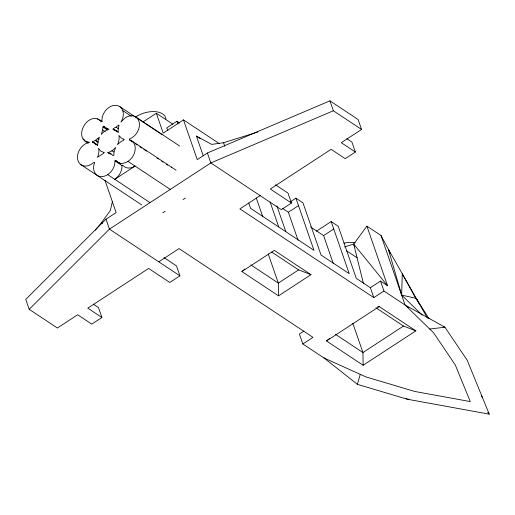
<?xml version="1.0" encoding="UTF-8"?>
<svg xmlns="http://www.w3.org/2000/svg" width="515" height="515" viewBox="0 0 515 515"><rect width="100%" height="100%" fill="white"/><g stroke="black" fill="none" stroke-linecap="round" stroke-linejoin="round"><path stroke-width="0.77" d="M415.039 297.001L402.286 273.787L401.661 295.101L422.165 315.096M103.74 126.22L105.588 127.945L109.019 129.226L106.232 130.263L103.599 132.027L101.294 134.389L102.652 130.063L102.955 126.986L103.74 126.22L105.021 127.07M84.853 140.775L87.106 141.908L89.713 142.249L85.471 143.762L82.883 145.642A12.817 9.637 -56.5 0 0 77.817 160.036L78.872 162.521A12.817 9.637 -56.5 0 0 90.885 164.523L93.479 162.643L94.657 162.347L93.762 165.457L93.576 168.508L94.123 171.308A12.817 9.637 -56.5 0 0 106.347 175.403A12.817 9.637 -56.5 0 0 114.948 160.867L115.637 160.416A12.817 9.637 -56.5 0 0 132.587 156.747A12.817 9.637 -56.5 0 0 129.278 139.745L129.432 138.979A12.817 9.637 -56.5 0 0 139.237 122.403A12.817 9.637 -56.5 0 0 125.293 117.735L120.909 122.1L122.242 119.557A12.817 9.637 -56.5 0 0 114.697 105.324A12.817 9.637 -56.5 0 0 101.951 121.083L101.404 121.701C89.578 109.186 71.978 136.72 88.168 142.97M171.566 167.774L171.727 167.008M112.444 201.346L110.307 210.571L101.893 222.152L95.307 230.179M316.403 231.19L331.171 221.553L338.22 226.227L356.277 278.364L370.375 287.705L380.514 281.087L383.952 291.02L405.099 305.034L444.928 327.218L467.169 360.172L489.25 414.163L407.333 399.228L357.404 384.344L360.249 374.341M95.796 143.846L96.64 144.805L97.811 144.039L98.275 140.267L99.479 137.202L95.249 140.524L92.488 141.78L92.301 142.423L93.588 142.636L97.715 145.121M113.03 129.271L113.352 128.538L116.094 127.16L118.598 125.1L119.132 125.325L118.231 128.435L118.051 131.492L117.208 131.917L114.291 129.561L113.03 129.271L114.948 130.546M344.58 246.917L353.689 244.059L366.918 226.149L381.016 235.497L388.355 249.247L427.431 318.096M104.97 180.334L116.133 212.573L105.993 219.19L25.75 299.389L29.188 309.322L57.384 328.01L77.662 314.774L91.76 324.115L101.899 317.498L98.462 307.564L93.331 304.165M29.188 309.322L109.438 229.124L210.828 162.946L333.366 110.777L361.562 129.458L341.284 142.7L355.376 152.041L345.237 158.659L331.145 149.318L270.304 189.024L291.451 203.039L281.312 209.657L210.828 162.946L207.391 153.007L329.928 100.837L358.118 119.525L361.562 129.458M241.883 271.56L274.328 250.38L310.983 274.669L278.538 295.848L241.883 271.56L244.831 269.01M377.649 306.882L379.22 306.554L415.869 330.849L363.146 365.264L326.497 340.969L329.439 338.426M143.035 121.933L156.328 113.255L172.847 124.205M179.619 123.008L176.954 121.244L166.815 127.862L167.8 130.701M219.171 143.537L183.488 119.886L163.21 133.128L156.328 113.255M123.091 165.585A12.817 9.637 -56.5 0 0 135.027 166.062L114.748 179.297A12.817 9.637 -56.5 0 0 121.991 165.54L122.686 165.09M207.391 153.007L197.251 159.624L183.488 119.886M158.774 261.826L179.053 248.591L312.978 337.351L302.839 343.969L299.402 334.035L303.837 331.139M260.165 195.642L239.887 208.878L373.813 297.638L383.952 291.02M290.589 201.661L295.925 198.178L302.975 202.846L321.032 255.002L349.228 273.69L331.171 221.553M163.924 257.584L176.484 265.907L179.922 275.84L169.783 282.458L148.635 268.444L87.801 308.157L101.899 317.498M282.465 208.337L288.361 212.244L298.507 205.627M310.494 226.909L323.607 235.606L333.746 228.982M310.983 274.669L298.603 269.879L278.325 283.115L278.538 295.848M326.497 340.969L379.22 306.554M415.869 330.849L403.496 326.053L362.94 352.53L363.146 365.264M107.892 152.588L110.68 151.552L113.319 149.788L115.618 147.419L114.04 152.215L113.854 155.273L113.165 155.723L111.324 153.991L107.892 152.588L109.817 153.863M203.11 155.472L196.402 136.102L211.704 144.387L223.561 142.732L257.893 131.975M429.69 329.014L444.928 327.218L443.447 326.78M408.936 399.157L407.333 399.228L406.039 398.295M428.944 318.585L416.21 298.333L401.661 295.101L388.355 249.247L390.344 253.625M325.525 358.343L323.986 357.983L302.839 343.969M346.814 138.709L351.938 142.108L355.376 152.041M275.461 184.782L288.014 193.106L291.451 203.039M196.402 136.102L200.419 138.767M346.518 250.786L357.088 257.79M135.793 116.969L179.581 145.99M119.673 106.528L162.135 134.666M380.514 281.087L387.563 285.761L366.918 226.149M122.763 110.596L131.389 116.313M116.094 127.16L118.656 128.853M131.602 140.756L176.046 170.214M116.416 130.907L118.334 132.175M99.653 119.853L102.311 121.611M114.291 129.561L118.135 132.104M97.399 118.72L98.726 119.602M100.052 120.478L101.384 121.36M129.278 139.745L132.58 141.94M135.226 143.691L137.209 145.005M139.848 146.756L141.831 148.069M143.814 149.382L146.46 151.133M157.03 158.144L158.35 159.019M161.659 161.208L162.978 162.083M166.281 164.272L167.6 165.148M106.302 127.92L107.584 128.769M375.956 307.803L403.496 326.053M102.955 126.986L107.442 129.96M102.652 130.063L105.215 131.763M271.72 252.06L298.603 269.879M97.811 138.58L99.092 139.43M127.978 161.388L170.272 189.417M111.864 150.76L113.789 152.028M95.616 140.247L98.178 141.947M95.249 140.524L97.818 142.224M92.488 141.78L97.618 145.179M93.588 142.636L97.432 145.185M109 152.987L110.918 154.255M115.637 160.416L117.555 161.691M118.843 162.54L120.761 163.815M83.102 138.928L84.428 139.81M87.106 141.908L88.432 142.784M114.948 160.867L121.991 165.54M250.792 264.865L278.325 283.115L268.193 253.844M107.699 174.624L149.994 202.653M80.559 164.44L141.651 204.848M335.4 334.28L362.94 352.53L352.801 323.253M179.922 275.84L109.438 229.124L105.993 219.19M407.024 306.406L408.311 307.32M357.404 384.344L323.986 357.983L365.985 376.929L414.749 391.458L470.272 401.584L455.305 364.987L433.585 332.806L405.099 305.034L381.016 235.497M487.711 412.373L489.25 414.163M363.435 283.45L353.689 244.059L387.563 285.761M481.364 395.874L482.304 397.174M415.811 298.41L416.584 299.814M416.21 298.333L418.85 303.271M166.049 118.991L164.967 116.171A20.201 11.555 -19.1 0 0 135.554 116.976M329.928 100.837L333.366 110.777M370.375 287.705L373.813 297.638M353.689 244.059L354.462 246.292M323.607 235.606L333.314 263.641M295.925 198.178L313.983 250.335L250.548 208.292L248.713 203M288.361 212.244L298.076 240.28M276.89 205.949L285.793 231.647M270.085 201.97L278.744 226.973M256.27 197.979L262.83 216.924M223.561 142.732L224.791 146.279M176.954 121.244L177.939 124.083M101.893 222.152L102.382 223.574M402.286 273.787L402.794 275.313M343.84 243.183A20.201 11.555 -19.1 0 1 355.241 242.823M165.128 211.253A12.817 9.637 -56.5 0 1 162.74 212.772M185.406 198.011A12.817 9.637 -56.5 0 1 183.018 199.537M123.999 139.372L123.838 140.144L121.102 141.516L117.433 144.612A12.817 9.637 -56.5 0 0 118.926 135.503L121.675 138.368L123.999 139.372M104.082 152.588L103.56 153.38L97.419 157.313A12.817 9.637 -56.5 0 0 98.539 148.249L100.496 150.908L104.082 152.588"/></g></svg>
